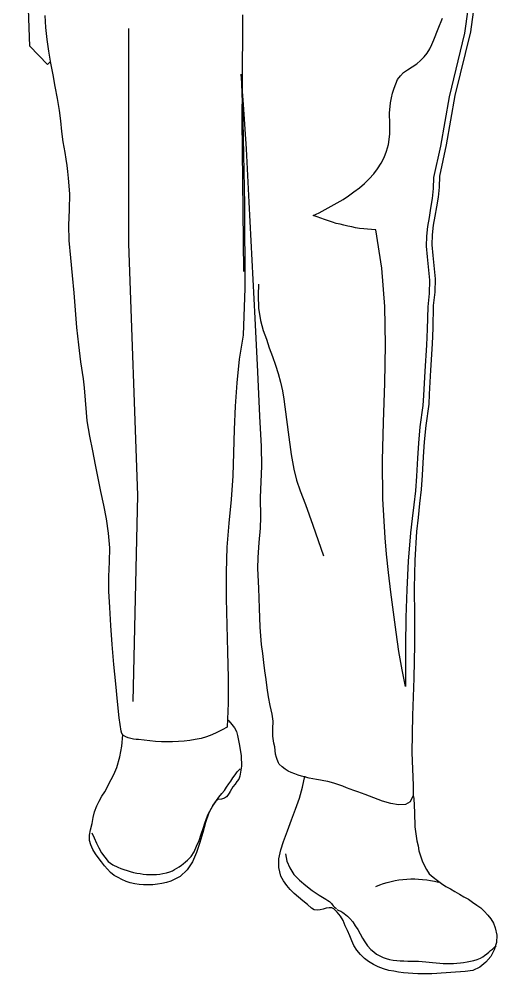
# Model space of a CAD drawing. Header units: millimetres. Extents: x -1576.71 to -1576.05, y 1846.75 to 1848.44.
# Drawn here: x -1576.578 to -1576.222, y 1846.746 to 1847.458 of the extents above; entities that cross this region are included whole.
import ezdxf

# ---------------------------------------------------------------- set-up
doc = ezdxf.new("R2010")
doc.units = ezdxf.units.MM
doc.header["$LTSCALE"] = 10
doc.layers.add('Humanos', color=2, linetype='Continuous')

msp = doc.modelspace()

# ---------------------------------------------------------------- linework, layer by layer
at = {"layer": 'Humanos'}
for points in [[(-1576.55432, 1847.42619), (-1576.55649, 1847.42402), (-1576.56973, 1847.4375), (-1576.57767, 1847.65925), (-1576.57767, 1847.65948)], [(-1576.22857, 1847.54368), (-1576.24157, 1847.44833), (-1576.25313, 1847.40091), (-1576.25963, 1847.36407), (-1576.26468, 1847.34071), (-1576.26493, 1847.33252), (-1576.26565, 1847.32505), (-1576.26685, 1847.31783), (-1576.26805, 1847.31085), (-1576.26926, 1847.30411), (-1576.26998, 1847.29688), (-1576.27022, 1847.28943), (-1576.26949, 1847.28148), (-1576.26782, 1847.26415), (-1576.26805, 1847.25427), (-1576.26926, 1847.2444), (-1576.26949, 1847.22754), (-1576.26998, 1847.21575), (-1576.27118, 1847.19625), (-1576.27215, 1847.17818), (-1576.27263, 1847.17073), (-1576.27479, 1847.15484), (-1576.276, 1847.14279), (-1576.27672, 1847.13148), (-1576.27744, 1847.118), (-1576.27816, 1847.10716), (-1576.27937, 1847.09681), (-1576.28057, 1847.08645), (-1576.28177, 1847.07586), (-1576.28298, 1847.05467), (-1576.28346, 1847.03372), (-1576.28322, 1847.01278), (-1576.28322, 1846.99159), (-1576.28371, 1846.96655), (-1576.28466, 1846.93886), (-1576.28515, 1846.91117), (-1576.28418, 1846.88661), (-1576.28418, 1846.87915), (-1576.28635, 1846.87457), (-1576.28996, 1846.87241), (-1576.29502, 1846.87216), (-1576.3008, 1846.87313), (-1576.30705, 1846.87505), (-1576.31355, 1846.87746), (-1576.31982, 1846.87987), (-1576.32271, 1846.88083), (-1576.32536, 1846.8818), (-1576.32825, 1846.883), (-1576.33113, 1846.88396), (-1576.33378, 1846.88493), (-1576.33667, 1846.88613), (-1576.33956, 1846.8871), (-1576.34245, 1846.88805), (-1576.3451, 1846.88878), (-1576.34775, 1846.8895), (-1576.35064, 1846.89022), (-1576.35328, 1846.89071), (-1576.35617, 1846.89119), (-1576.35883, 1846.89166), (-1576.36171, 1846.89215), (-1576.36436, 1846.89287), (-1576.36725, 1846.8936), (-1576.36989, 1846.89432), (-1576.37231, 1846.89528), (-1576.37495, 1846.89624), (-1576.37736, 1846.89744), (-1576.37953, 1846.89889), (-1576.3817, 1846.90058), (-1576.38386, 1846.9025), (-1576.38458, 1846.90347), (-1576.38506, 1846.90467), (-1576.38555, 1846.90612), (-1576.38602, 1846.90756), (-1576.38674, 1846.90997), (-1576.38699, 1846.91262), (-1576.38723, 1846.91551), (-1576.38795, 1846.91816), (-1576.38867, 1846.92346), (-1576.38867, 1846.92899), (-1576.38843, 1846.93452), (-1576.38915, 1846.93982), (-1576.3906, 1846.94633), (-1576.39204, 1846.95283), (-1576.39301, 1846.95933), (-1576.39373, 1846.96558), (-1576.39469, 1846.97208), (-1576.39541, 1846.97835), (-1576.39613, 1846.98509), (-1576.3971, 1846.99159), (-1576.39806, 1847.00459), (-1576.39854, 1847.0188), (-1576.39902, 1847.03372), (-1576.39999, 1847.04841), (-1576.39974, 1847.0566), (-1576.39879, 1847.06767), (-1576.39782, 1847.07851), (-1576.39758, 1847.0867), (-1576.39782, 1847.10114), (-1576.39734, 1847.11294), (-1576.39685, 1847.1245), (-1576.3971, 1847.13918), (-1576.3983, 1847.16181), (-1576.39999, 1847.1948), (-1576.40191, 1847.23477), (-1576.40408, 1847.2781), (-1576.40624, 1847.32144), (-1576.40841, 1847.36118), (-1576.41058, 1847.39416), (-1576.41227, 1847.4168), (-1576.41107, 1847.38164), (-1576.40985, 1847.31952), (-1576.40962, 1847.25716), (-1576.41082, 1847.22225), (-1576.41371, 1847.20443), (-1576.41563, 1847.18662), (-1576.41684, 1847.16928), (-1576.41757, 1847.15195), (-1576.41804, 1847.13461), (-1576.41852, 1847.11728), (-1576.41973, 1847.0997), (-1576.42141, 1847.08212), (-1576.42286, 1847.0643), (-1576.42358, 1847.04552), (-1576.42334, 1847.02602), (-1576.42286, 1847.00603), (-1576.42238, 1846.9863), (-1576.4219, 1846.96679), (-1576.4219, 1846.94801), (-1576.42262, 1846.93019), (-1576.42647, 1846.92802), (-1576.43032, 1846.9261), (-1576.43418, 1846.92441), (-1576.43802, 1846.92297), (-1576.44212, 1846.92177), (-1576.44646, 1846.9208), (-1576.45055, 1846.92008), (-1576.45464, 1846.9196), (-1576.45897, 1846.91936), (-1576.46331, 1846.91912), (-1576.46764, 1846.91912), (-1576.47174, 1846.91912), (-1576.47607, 1846.91936), (-1576.48041, 1846.91984), (-1576.4845, 1846.92032), (-1576.48883, 1846.9208), (-1576.49052, 1846.92104), (-1576.49244, 1846.92129), (-1576.49436, 1846.92177), (-1576.49653, 1846.92225), (-1576.49822, 1846.92297), (-1576.49991, 1846.92393), (-1576.50111, 1846.92538), (-1576.50159, 1846.92707), (-1576.50303, 1846.93718), (-1576.50448, 1846.94921), (-1576.50569, 1846.96246), (-1576.50713, 1846.97691), (-1576.50833, 1846.99159), (-1576.5093, 1847.0058), (-1576.51002, 1847.01928), (-1576.51074, 1847.03156), (-1576.51074, 1847.04239), (-1576.51026, 1847.05323), (-1576.51002, 1847.06383), (-1576.51098, 1847.07466), (-1576.51267, 1847.08525), (-1576.51459, 1847.09561), (-1576.51676, 1847.10572), (-1576.51869, 1847.11559), (-1576.52086, 1847.1257), (-1576.52278, 1847.13606), (-1576.52494, 1847.14689), (-1576.52688, 1847.15845), (-1576.5276, 1847.1647), (-1576.52832, 1847.17385), (-1576.52904, 1847.18301), (-1576.52977, 1847.18974), (-1576.53169, 1847.20226), (-1576.53313, 1847.21503), (-1576.53458, 1847.22803), (-1576.53578, 1847.24079), (-1576.53675, 1847.25379), (-1576.53795, 1847.26679), (-1576.53916, 1847.27979), (-1576.54036, 1847.29279), (-1576.5406, 1847.30411), (-1576.54011, 1847.31566), (-1576.53988, 1847.32747), (-1576.54084, 1847.33927), (-1576.54132, 1847.34408), (-1576.5418, 1847.34866), (-1576.54252, 1847.35347), (-1576.54349, 1847.35829), (-1576.54494, 1847.36624), (-1576.54589, 1847.37394), (-1576.54661, 1847.38188), (-1576.54758, 1847.38958), (-1576.54902, 1847.39849), (-1576.55071, 1847.40741), (-1576.55239, 1847.41631), (-1576.55408, 1847.42498), (-1576.55553, 1847.43389), (-1576.55673, 1847.44256), (-1576.55769, 1847.45147), (-1576.55817, 1847.46037)], [(-1576.23266, 1847.54272), (-1576.2459, 1847.44737), (-1576.25746, 1847.39994), (-1576.26372, 1847.3631), (-1576.26902, 1847.33974), (-1576.26926, 1847.33156), (-1576.26998, 1847.3241), (-1576.27118, 1847.31687), (-1576.27238, 1847.30989), (-1576.27359, 1847.30315), (-1576.27432, 1847.29593), (-1576.27455, 1847.28846), (-1576.27383, 1847.28052), (-1576.27191, 1847.26318), (-1576.27238, 1847.25331), (-1576.27335, 1847.24343), (-1576.27383, 1847.22659), (-1576.27432, 1847.21479), (-1576.27552, 1847.19528), (-1576.27648, 1847.17723), (-1576.27696, 1847.16976), (-1576.27913, 1847.15387), (-1576.28033, 1847.14183), (-1576.28105, 1847.13051), (-1576.28177, 1847.11703), (-1576.2825, 1847.1062), (-1576.28371, 1847.09584), (-1576.28491, 1847.08549), (-1576.28611, 1847.07489), (-1576.2878, 1847.05371), (-1576.289, 1847.03276), (-1576.28972, 1847.01181), (-1576.28996, 1846.99063), (-1576.28996, 1846.96053), (-1576.29237, 1846.97281), (-1576.29478, 1846.98653), (-1576.29694, 1847.00098), (-1576.29887, 1847.01591), (-1576.3008, 1847.03083), (-1576.30249, 1847.04528), (-1576.30393, 1847.059), (-1576.30513, 1847.07128), (-1576.30682, 1847.10017), (-1576.30705, 1847.12883), (-1576.30633, 1847.15748), (-1576.30538, 1847.18637), (-1576.30489, 1847.21503), (-1576.30538, 1847.24368), (-1576.30754, 1847.27209), (-1576.31211, 1847.30074), (-1576.31524, 1847.30098), (-1576.31813, 1847.30122), (-1576.32102, 1847.30146), (-1576.32416, 1847.30171), (-1576.32704, 1847.30218), (-1576.32993, 1847.30291), (-1576.33282, 1847.30339), (-1576.33571, 1847.30411), (-1576.3386, 1847.30483), (-1576.34149, 1847.30555), (-1576.34438, 1847.30652), (-1576.34727, 1847.30749), (-1576.35016, 1847.30844), (-1576.35305, 1847.30941), (-1576.35569, 1847.31037), (-1576.35858, 1847.31133), (-1576.35425, 1847.3135), (-1576.34967, 1847.31591), (-1576.34534, 1847.31832), (-1576.34077, 1847.32072), (-1576.33643, 1847.32338), (-1576.33233, 1847.32602), (-1576.32825, 1847.32891), (-1576.32416, 1847.33204), (-1576.32054, 1847.33517), (-1576.31693, 1847.33878), (-1576.31355, 1847.3424), (-1576.31067, 1847.34625), (-1576.30802, 1847.35034), (-1576.30585, 1847.35468), (-1576.30393, 1847.35925), (-1576.30249, 1847.3643), (-1576.30152, 1847.37201), (-1576.30152, 1847.37972), (-1576.30176, 1847.38766), (-1576.30104, 1847.39536), (-1576.30032, 1847.39897), (-1576.2996, 1847.40258), (-1576.29839, 1847.4062), (-1576.29719, 1847.40957), (-1576.29574, 1847.4127), (-1576.29357, 1847.41559), (-1576.29141, 1847.418), (-1576.28852, 1847.41992), (-1576.28491, 1847.42209), (-1576.28154, 1847.4245), (-1576.27865, 1847.42691), (-1576.276, 1847.42955), (-1576.27383, 1847.43244), (-1576.27166, 1847.43558), (-1576.27022, 1847.4387), (-1576.26877, 1847.44231), (-1576.26565, 1847.4505), (-1576.26227, 1847.45845)], [(-1576.4113, 1847.46086), (-1576.41154, 1847.40644), (-1576.41179, 1847.38236), (-1576.41058, 1847.26968)], [(-1576.4963, 1847.45074), (-1576.4963, 1847.29038), (-1576.48955, 1847.10306), (-1576.49292, 1846.94921)], [(-1576.39926, 1847.26029), (-1576.39974, 1847.2521), (-1576.39926, 1847.24223), (-1576.39782, 1847.23309), (-1576.3959, 1847.22562), (-1576.39349, 1847.21936), (-1576.39132, 1847.21286), (-1576.38891, 1847.20636), (-1576.38674, 1847.19986), (-1576.38483, 1847.1936), (-1576.3829, 1847.1871), (-1576.38145, 1847.18084), (-1576.38049, 1847.17457), (-1576.37736, 1847.15001), (-1576.37495, 1847.1334), (-1576.37303, 1847.12233), (-1576.3711, 1847.11414), (-1576.36822, 1847.1062), (-1576.36436, 1847.09609), (-1576.35883, 1847.08067), (-1576.35088, 1847.0578)], [(-1576.42238, 1846.93573), (-1576.42141, 1846.93477), (-1576.41924, 1846.93212), (-1576.41732, 1846.92971), (-1576.41588, 1846.92682), (-1576.41491, 1846.92393), (-1576.41347, 1846.91647), (-1576.41227, 1846.90877), (-1576.41202, 1846.90106), (-1576.41323, 1846.8936), (-1576.41395, 1846.89143), (-1576.4154, 1846.8895), (-1576.41684, 1846.88757), (-1576.41852, 1846.88565), (-1576.41949, 1846.88396), (-1576.42046, 1846.88227), (-1576.42118, 1846.88083), (-1576.42213, 1846.87939), (-1576.4231, 1846.87818), (-1576.42479, 1846.87722), (-1576.42696, 1846.8765), (-1576.4296, 1846.87626), (-1576.43105, 1846.87505), (-1576.43297, 1846.87241), (-1576.4349, 1846.86904), (-1576.43635, 1846.86615), (-1576.43875, 1846.85916), (-1576.44091, 1846.8517), (-1576.44308, 1846.84424), (-1576.44549, 1846.83677), (-1576.44863, 1846.82979), (-1576.45247, 1846.82377), (-1576.45777, 1846.81871), (-1576.46475, 1846.81534), (-1576.46788, 1846.81438), (-1576.47125, 1846.81366), (-1576.47463, 1846.81318), (-1576.478, 1846.8127), (-1576.48161, 1846.8127), (-1576.48497, 1846.8127), (-1576.48835, 1846.81293), (-1576.49147, 1846.81342), (-1576.49485, 1846.81414), (-1576.49798, 1846.8151), (-1576.50111, 1846.81655), (-1576.504, 1846.81799), (-1576.50689, 1846.81968), (-1576.50954, 1846.82185), (-1576.51194, 1846.82426), (-1576.51411, 1846.8269), (-1576.51628, 1846.82979), (-1576.51869, 1846.83292), (-1576.52086, 1846.83581), (-1576.52278, 1846.83894), (-1576.52422, 1846.84231), (-1576.52519, 1846.84568), (-1576.52519, 1846.84954), (-1576.52447, 1846.85363), (-1576.52326, 1846.8582), (-1576.52254, 1846.86277), (-1576.52158, 1846.86711), (-1576.51989, 1846.87144), (-1576.51797, 1846.87505), (-1576.51604, 1846.87866), (-1576.51387, 1846.88204), (-1576.51194, 1846.88565), (-1576.51002, 1846.88926), (-1576.50809, 1846.89287), (-1576.50641, 1846.89649), (-1576.50496, 1846.9001), (-1576.50255, 1846.90804), (-1576.50111, 1846.91599), (-1576.50039, 1846.92441), (-1576.50039, 1846.92441), (-1576.50039, 1846.92441)], [(-1576.5235, 1846.85146), (-1576.52182, 1846.8476), (-1576.52013, 1846.84376), (-1576.51821, 1846.84015), (-1576.51628, 1846.83654), (-1576.51387, 1846.83316), (-1576.51122, 1846.83003), (-1576.50785, 1846.82762), (-1576.50424, 1846.8257), (-1576.50183, 1846.82473), (-1576.49966, 1846.82401), (-1576.49725, 1846.82329), (-1576.49485, 1846.82257), (-1576.49244, 1846.82185), (-1576.49003, 1846.82137), (-1576.48763, 1846.82112), (-1576.48522, 1846.82064), (-1576.48281, 1846.8204), (-1576.48041, 1846.8204), (-1576.47775, 1846.8204), (-1576.47535, 1846.8204), (-1576.47294, 1846.82064), (-1576.47053, 1846.82112), (-1576.46788, 1846.8216), (-1576.46547, 1846.82232), (-1576.46355, 1846.82305), (-1576.46186, 1846.82401), (-1576.46018, 1846.82498), (-1576.45849, 1846.82594), (-1576.4568, 1846.82715), (-1576.45536, 1846.82835), (-1576.45368, 1846.82979), (-1576.45224, 1846.83099), (-1576.44958, 1846.83365), (-1576.44741, 1846.83726), (-1576.44549, 1846.84135), (-1576.44357, 1846.84568), (-1576.44212, 1846.85026), (-1576.44068, 1846.85459), (-1576.43924, 1846.85868), (-1576.43802, 1846.86205), (-1576.43682, 1846.86518), (-1576.43562, 1846.86759), (-1576.43441, 1846.86976), (-1576.43346, 1846.87168), (-1576.43201, 1846.87361), (-1576.43057, 1846.87554), (-1576.42888, 1846.87794), (-1576.42671, 1846.8806), (-1576.42479, 1846.883), (-1576.4231, 1846.88541), (-1576.42141, 1846.88782), (-1576.41997, 1846.88999), (-1576.41852, 1846.89239), (-1576.41684, 1846.89455), (-1576.41516, 1846.89672), (-1576.41299, 1846.89913)], [(-1576.28418, 1846.87915), (-1576.28371, 1846.87698), (-1576.28322, 1846.86663), (-1576.28298, 1846.85579), (-1576.28154, 1846.84544), (-1576.28057, 1846.84159), (-1576.27985, 1846.83798), (-1576.27865, 1846.83412), (-1576.27744, 1846.83051), (-1576.276, 1846.82715), (-1576.27432, 1846.82401), (-1576.27215, 1846.82088), (-1576.26926, 1846.81823), (-1576.26613, 1846.81582), (-1576.26299, 1846.81366), (-1576.25987, 1846.81149), (-1576.25649, 1846.80957), (-1576.25313, 1846.80764), (-1576.24975, 1846.80571), (-1576.24638, 1846.80379), (-1576.24301, 1846.80187), (-1576.23988, 1846.7997), (-1576.23675, 1846.79753), (-1576.23386, 1846.79536), (-1576.23121, 1846.79295), (-1576.22857, 1846.79006), (-1576.2264, 1846.78717), (-1576.22447, 1846.78404), (-1576.22302, 1846.78067), (-1576.22182, 1846.77514), (-1576.22207, 1846.7696), (-1576.22375, 1846.76406), (-1576.2264, 1846.75924), (-1576.23001, 1846.75491), (-1576.23458, 1846.7513), (-1576.23964, 1846.74889), (-1576.24542, 1846.74793), (-1576.24903, 1846.74768), (-1576.25265, 1846.74745), (-1576.25602, 1846.7472), (-1576.25963, 1846.74696), (-1576.26324, 1846.74673), (-1576.26661, 1846.74648), (-1576.27022, 1846.74624), (-1576.27383, 1846.74624), (-1576.27721, 1846.74624), (-1576.28082, 1846.74624), (-1576.28443, 1846.74648), (-1576.2878, 1846.74673), (-1576.29141, 1846.74696), (-1576.29502, 1846.74745), (-1576.29863, 1846.74817), (-1576.30224, 1846.74889), (-1576.30633, 1846.75009), (-1576.31019, 1846.75154), (-1576.3138, 1846.75323), (-1576.31741, 1846.75539), (-1576.32054, 1846.7578), (-1576.32343, 1846.76069), (-1576.32608, 1846.76382), (-1576.32825, 1846.76743), (-1576.32993, 1846.77081), (-1576.33138, 1846.77465), (-1576.33306, 1846.77851), (-1576.33475, 1846.78212), (-1576.33643, 1846.78597), (-1576.33836, 1846.78934), (-1576.34077, 1846.79223), (-1576.34317, 1846.79464), (-1576.34486, 1846.79536), (-1576.34678, 1846.79536), (-1576.34895, 1846.79512), (-1576.35111, 1846.7944), (-1576.35353, 1846.79392), (-1576.35569, 1846.79368), (-1576.35786, 1846.79392), (-1576.35978, 1846.79512), (-1576.36292, 1846.79801), (-1576.36628, 1846.80065), (-1576.36966, 1846.80354), (-1576.37278, 1846.8062), (-1576.37567, 1846.80909), (-1576.37833, 1846.81221), (-1576.38073, 1846.81559), (-1576.38266, 1846.8192), (-1576.38411, 1846.82546), (-1576.38411, 1846.83196), (-1576.38266, 1846.8387), (-1576.38073, 1846.84496), (-1576.37784, 1846.8529), (-1576.37472, 1846.86109), (-1576.37183, 1846.86904), (-1576.36894, 1846.87722), (-1576.36653, 1846.88541), (-1576.36484, 1846.8936), (-1576.36484, 1846.89311)], [(-1576.37928, 1846.83581), (-1576.37833, 1846.83027), (-1576.37616, 1846.82521), (-1576.37303, 1846.8204), (-1576.36894, 1846.81607), (-1576.36412, 1846.81221), (-1576.3593, 1846.80837), (-1576.35425, 1846.80499), (-1576.34919, 1846.80187), (-1576.34775, 1846.8009), (-1576.34655, 1846.80018), (-1576.34582, 1846.79945), (-1576.3451, 1846.79873), (-1576.34461, 1846.79801), (-1576.34366, 1846.79704), (-1576.34269, 1846.79609), (-1576.34125, 1846.79488)], [(-1576.31188, 1846.81149), (-1576.30899, 1846.8127), (-1576.30633, 1846.81366), (-1576.30344, 1846.81438), (-1576.30055, 1846.8151), (-1576.29766, 1846.81582), (-1576.29478, 1846.81631), (-1576.29189, 1846.81655), (-1576.289, 1846.81679), (-1576.28587, 1846.81703), (-1576.28298, 1846.81703), (-1576.2801, 1846.81679), (-1576.27721, 1846.81655), (-1576.27407, 1846.81631), (-1576.27118, 1846.81582), (-1576.26829, 1846.81534), (-1576.2654, 1846.81462)], [(-1576.341, 1846.79415), (-1576.33956, 1846.79343), (-1576.33811, 1846.79295), (-1576.33667, 1846.79199), (-1576.33547, 1846.79126), (-1576.33427, 1846.79031), (-1576.33306, 1846.78934), (-1576.3321, 1846.78838), (-1576.33138, 1846.78765), (-1576.32921, 1846.78501), (-1576.32728, 1846.78212), (-1576.32536, 1846.77923), (-1576.32367, 1846.7761), (-1576.32199, 1846.77297), (-1576.32006, 1846.77008), (-1576.31813, 1846.76719), (-1576.31572, 1846.76454), (-1576.31355, 1846.76262), (-1576.31139, 1846.76093), (-1576.30899, 1846.75973), (-1576.30658, 1846.75852), (-1576.30417, 1846.7578), (-1576.30176, 1846.75708), (-1576.29911, 1846.75659), (-1576.29646, 1846.75635), (-1576.29382, 1846.75587), (-1576.29116, 1846.75587), (-1576.28827, 1846.75563), (-1576.28563, 1846.75563), (-1576.28298, 1846.75563), (-1576.2801, 1846.75563), (-1576.27744, 1846.75539), (-1576.27479, 1846.75515), (-1576.27215, 1846.75491), (-1576.26974, 1846.75467), (-1576.26709, 1846.75443), (-1576.26444, 1846.75419), (-1576.26179, 1846.75395), (-1576.25938, 1846.75395), (-1576.25674, 1846.75395), (-1576.25409, 1846.75395), (-1576.25168, 1846.75419), (-1576.24903, 1846.75443), (-1576.24663, 1846.75467), (-1576.24397, 1846.75515), (-1576.24157, 1846.75563), (-1576.23892, 1846.75635), (-1576.23651, 1846.75708), (-1576.2341, 1846.75804), (-1576.23241, 1846.75901), (-1576.23097, 1846.75997), (-1576.22929, 1846.76117), (-1576.22785, 1846.76237), (-1576.22663, 1846.76358), (-1576.22519, 1846.76478), (-1576.22375, 1846.76598), (-1576.2223, 1846.76719)]]:
    msp.add_lwpolyline(points, dxfattribs=at)

doc.saveas('drawing.dxf')
